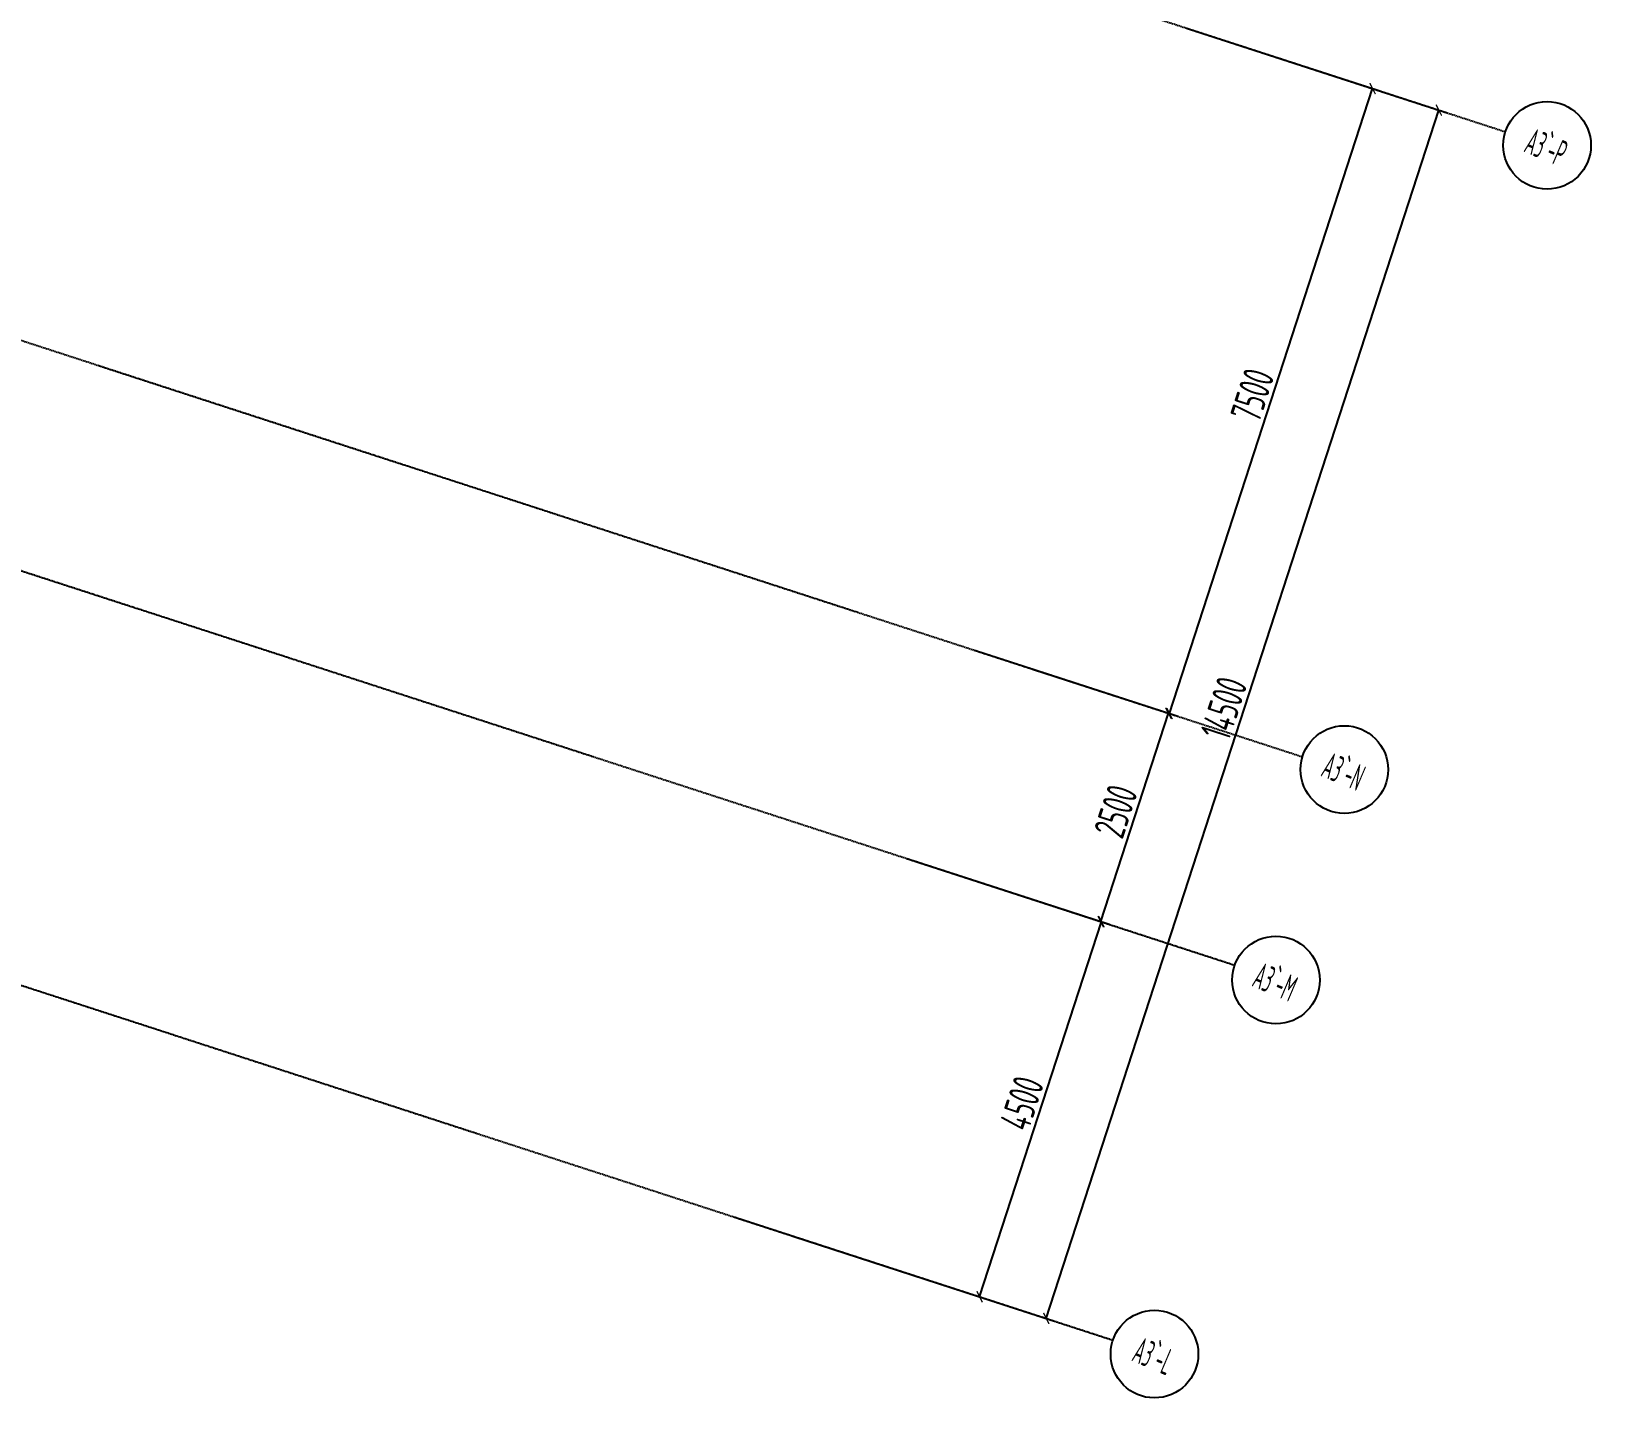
# Model space of a CAD drawing. Extents: x -3523 to 12007717, y -6694179 to 21431.
# Drawn here: x 11989759 to 12007717, y -6418321 to -6402571 of the extents above; entities that cross this region are included whole.
import ezdxf
from ezdxf.enums import TextEntityAlignment as Align

# ---------------------------------------------------------------- set-up
doc = ezdxf.new("R2010")
doc.units = 0
doc.header["$LTSCALE"] = 10
doc.header["$MEASUREMENT"] = 0
doc.linetypes.add('A3-RG-axis-100$0$CENTER', pattern=[2, 1.25, -0.25, 0.25, -0.25])
for name, color, linetype in [('A3-RG-axis-100$0$A-DIMS-100', 1, 'Continuous'), ('A3-RG-axis-100$0$A-GRID', 1, 'A3-RG-axis-100$0$CENTER'), ('A3-RG-axis-100$0$A-SYMB', 4, 'Continuous')]:
    doc.layers.add(name, color=color, linetype=linetype)
doc.styles.add('A3-RG-axis-100$0$$0$XD2008', font='xd-hzs.shx', dxfattribs={"width": 0.7, "bigfont": 'xd-hztxt.shx'})
doc.styles.add('A3-RG-axis-100$0$XD2008', font='xd-hzs.shx', dxfattribs={"width": 0.7, "bigfont": 'xd-hztxt.shx'})
doc.dimstyles.new('A3-RG-axis-100$0$XD100$0', dxfattribs={"dimscale": 100, "dimtxt": 3.5, "dimasz": 1, "dimexe": 1, "dimexo": 2, "dimgap": 0.5, "dimtad": 1, "dimdec": 0, "dimdsep": 46, "dimtxsty": 'A3-RG-axis-100$0$XD2008', "dimblk1": 'A3-RG-axis-100$0$_ARCHTICK', "dimblk2": 'A3-RG-axis-100$0$_ARCHTICK', "dimsah": 1, "dimcen": 2.5, "dimclrt": 4, "dimaunit": 1, "dimadec": 0, "dimazin": 0, "dimtfac": 1, "dimtdec": 0, "dimtix": 1, "dimtmove": 0, "dimatfit": 3, "dimfxl": 0, "dimtolj": 1, "dimtzin": 0, "dimarcsym": 0})

# ---------------------------------------------------------------- blocks, each defined once
blk = doc.blocks.new('A3-RG-axis-100$0$$0$ECADI-TAG-GRID')
at = {"color": 13}
blk.add_circle((0, 0), 5, dxfattribs=at)
at = {"style": 'A3-RG-axis-100$0$$0$XD2008', "width": 0.7}
blk.add_attdef('GRID', text='', height=5, dxfattribs=at).set_placement((0, 0), align=Align.MIDDLE)
blk = doc.blocks.new('A3-RG-axis-100$0$_ARCHTICK')
at = {"color": 0, "linetype": 'ByBlock', "const_width": 0.15}
blk.add_lwpolyline([(-0.5, -0.5), (0.5, 0.5)], dxfattribs=at)
blk = doc.blocks.new('*D294')
at = {"layer": 'A3-RG-axis-100$0$A-DIMS-100', "color": 0, "lineweight": -2}
for p, q in [((11999854, -6412043), (12002069, -6412762)), ((12000583, -6417011), (12001974, -6412731)), ((11998463, -6416322), (12000678, -6417042))]:
    blk.add_line(p, q, dxfattribs=at)
at = {"layer": 'Defpoints', "color": 0}
for p in [(11999663, -6411981), (12001974, -6412731), (11998273, -6416261)]:
    blk.add_point(p, dxfattribs=at)
at = {"layer": 'A3-RG-axis-100$0$A-DIMS-100', "color": 0, "lineweight": -2, "xscale": 100, "yscale": 100, "zscale": 100}
for p, rotation in [((12001974, -6412731), 71.99999999988464), ((12000583, -6417011), 251.9999999998846)]:
    blk.add_blockref('A3-RG-axis-100$0$_ARCHTICK', p, dxfattribs=dict(at, rotation=rotation))
at = {"layer": 'A3-RG-axis-100$0$A-DIMS-100', "color": 4, "insert": (12001065, -6414802), "char_height": 350, "attachment_point": 5, "rotation": 72, "style": 'A3-RG-axis-100$0$XD2008'}
blk.add_mtext('\\A1;4500', dxfattribs=at)
blk = doc.blocks.new('*D263')
at = {"layer": 'A3-RG-axis-100$0$A-DIMS-100', "color": 0, "lineweight": -2}
for p, q in [((12001188, -6409848), (12002833, -6410382)), ((12001965, -6412729), (12002738, -6410351)), ((11999750, -6412009), (12002060, -6412760))]:
    blk.add_line(p, q, dxfattribs=at)
at = {"layer": 'Defpoints', "color": 0}
for p in [(12000998, -6409786), (12002738, -6410351), (11999560, -6411947)]:
    blk.add_point(p, dxfattribs=at)
at = {"layer": 'A3-RG-axis-100$0$A-DIMS-100', "color": 0, "lineweight": -2, "xscale": 100, "yscale": 100, "zscale": 100}
for p, rotation in [((12002738, -6410351), 71.99999999988464), ((12001965, -6412729), 251.9999999998846)]:
    blk.add_blockref('A3-RG-axis-100$0$_ARCHTICK', p, dxfattribs=dict(at, rotation=rotation))
at = {"layer": 'A3-RG-axis-100$0$A-DIMS-100', "color": 4, "insert": (12002137, -6411470), "char_height": 350, "attachment_point": 5, "rotation": 72, "style": 'A3-RG-axis-100$0$XD2008'}
blk.add_mtext('\\A1;2500', dxfattribs=at)
blk = doc.blocks.new('*D264')
at = {"layer": 'A3-RG-axis-100$0$A-DIMS-100', "color": 0, "lineweight": -2}
for p, q in [((12003520, -6402719), (12005164, -6403253)), ((12002751, -6410356), (12005069, -6403223)), ((12000523, -6409631), (12002847, -6410386))]:
    blk.add_line(p, q, dxfattribs=at)
at = {"layer": 'Defpoints', "color": 0}
for p in [(12003329, -6402657), (12005069, -6403223), (12000333, -6409570)]:
    blk.add_point(p, dxfattribs=at)
at = {"layer": 'A3-RG-axis-100$0$A-DIMS-100', "color": 0, "lineweight": -2, "xscale": 100, "yscale": 100, "zscale": 100}
for p, rotation in [((12005069, -6403223), 71.99999999988464), ((12002751, -6410356), 251.9999999998846)]:
    blk.add_blockref('A3-RG-axis-100$0$_ARCHTICK', p, dxfattribs=dict(at, rotation=rotation))
at = {"layer": 'A3-RG-axis-100$0$A-DIMS-100', "color": 4, "insert": (12003696, -6406720), "char_height": 350, "attachment_point": 5, "rotation": 72, "style": 'A3-RG-axis-100$0$XD2008'}
blk.add_mtext('\\A1;7500', dxfattribs=at)
blk = doc.blocks.new('*D265')
at = {"layer": 'A3-RG-axis-100$0$A-DIMS-100', "color": 0, "lineweight": -2}
for p, q in [((12002945, -6402532), (12005920, -6403499)), ((12001344, -6417258), (12005825, -6403468)), ((11997789, -6416103), (12001439, -6417289))]:
    blk.add_line(p, q, dxfattribs=at)
at = {"layer": 'Defpoints', "color": 0}
for p in [(12002755, -6402471), (12005825, -6403468), (11997599, -6416042)]:
    blk.add_point(p, dxfattribs=at)
at = {"layer": 'A3-RG-axis-100$0$A-DIMS-100', "color": 0, "lineweight": -2, "xscale": 100, "yscale": 100, "zscale": 100}
for p, rotation in [((12005825, -6403468), 71.99999999988464), ((12001344, -6417258), 251.9999999998846)]:
    blk.add_blockref('A3-RG-axis-100$0$_ARCHTICK', p, dxfattribs=dict(at, rotation=rotation))
at = {"layer": 'A3-RG-axis-100$0$A-DIMS-100', "color": 4, "insert": (12003370, -6410294), "char_height": 350, "attachment_point": 5, "rotation": 72, "style": 'A3-RG-axis-100$0$XD2008'}
blk.add_mtext('\\A1;14500', dxfattribs=at)
blk = doc.blocks.new('A3-RG-axis-100')
at = {"layer": 'A3-RG-axis-100$0$A-GRID'}
for p, q in [((11908702.6, -6371911.2), (12006585.7, -6403715.4)), ((11908160.7, -6382249.8), (12003495.5, -6413225.9)), ((11907916.9, -6386902.1), (12002104.9, -6417505.7)), ((11940623, -6390168.8), (12004268, -6410848.3))]:
    blk.add_line(p, q, dxfattribs=at)
at = {"layer": 'A3-RG-axis-100$0$A-SYMB'}
ref = blk.add_blockref('A3-RG-axis-100$0$$0$ECADI-TAG-GRID', (12007061, -6403870.4), dxfattribs=dict(at, xscale=100, yscale=100, zscale=100, rotation=337))
ref.add_attrib('GRID', 'A3`-P', dxfattribs={"layer": '0', "height": 300, "rotation": 337, "style": 'A3-RG-axis-100$0$$0$XD2008', "width": 0.5}).set_placement((12007061, -6403870.4), align=Align.MIDDLE)
ref = blk.add_blockref('A3-RG-axis-100$0$$0$ECADI-TAG-GRID', (12004746.2, -6410994.4), dxfattribs=dict(at, xscale=100, yscale=100, zscale=100, rotation=337))
ref.add_attrib('GRID', 'A3`-N', dxfattribs={"layer": '0', "height": 300, "rotation": 337, "style": 'A3-RG-axis-100$0$$0$XD2008', "width": 0.5}).set_placement((12004746.2, -6410994.4), align=Align.MIDDLE)
ref = blk.add_blockref('A3-RG-axis-100$0$$0$ECADI-TAG-GRID', (12003965.7, -6413396), dxfattribs=dict(at, xscale=100, yscale=100, zscale=100, rotation=337))
ref.add_attrib('GRID', 'A3`-M', dxfattribs={"layer": '0', "height": 300, "rotation": 337, "style": 'A3-RG-axis-100$0$$0$XD2008', "width": 0.5}).set_placement((12003965.7, -6413396), align=Align.MIDDLE)
ref = blk.add_blockref('A3-RG-axis-100$0$$0$ECADI-TAG-GRID', (12002578.8, -6417665), dxfattribs=dict(at, xscale=100, yscale=100, zscale=100, rotation=337))
ref.add_attrib('GRID', 'A3`-L', dxfattribs={"layer": '0', "height": 300, "rotation": 337, "style": 'A3-RG-axis-100$0$$0$XD2008', "width": 0.5}).set_placement((12002578.8, -6417665), align=Align.MIDDLE)
at = {"layer": 'A3-RG-axis-100$0$A-DIMS-100'}
for base, p1, p2, picture, middle in [((12005824.8, -6403468.1), (11997598.8, -6416041.6), (12002754.7, -6402470.6), '*D265', (12003370.5, -6410293.8)), ((12005069.1, -6403222.6), (12000332.6, -6409569.6), (12003329.3, -6402657.3), '*D264', (12003696.3, -6406719.5)), ((12002737.7, -6410351), (11999560, -6411947.2), (12000997.9, -6409785.8), '*D263', (12002137.4, -6411470.3)), ((12001973.8, -6412731.5), (11998272.8, -6416260.5), (11999663.4, -6411980.8), '*D294', (12001064.5, -6414801.8))]:
    dim = blk.add_linear_dim(base=base, p1=p1, p2=p2, angle=72, dimstyle='A3-RG-axis-100$0$XD100$0', override={"dimasz": 1}, dxfattribs=at)
    dim.commit()
    dim.dimension.update_dxf_attribs({"geometry": picture, "text_midpoint": middle})

msp = doc.modelspace()

# ---------------------------------------------------------------- block references
msp.add_blockref('A3-RG-axis-100', (0, 0))

doc.saveas('drawing.dxf')
